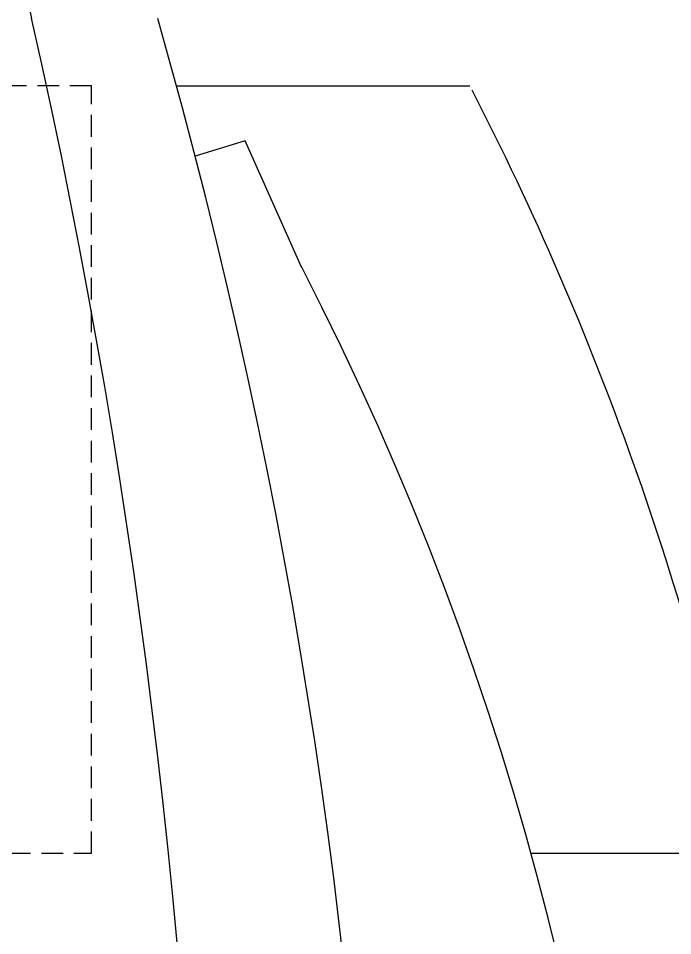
# Model space of a CAD drawing. Extents: x -30 to 1202, y 231 to 898.
# Drawn here: x 422.6 to 430.26, y 415.01 to 425.74 of the extents above; entities that cross this region are included whole.
import ezdxf

# ---------------------------------------------------------------- set-up
doc = ezdxf.new("R2010")
doc.units = 0
doc.header["$LTSCALE"] = 0.04
doc.linetypes.add('DASHED2', pattern=[9.525, 6.35, -3.175])
for name, color, linetype in [('0.2', 2, 'CONTINUOUS'), ('PISO', 1, 'CONTINUOUS'), ('PROYECCIÓN', 2, 'DASHED2')]:
    doc.layers.add(name, color=color, linetype=linetype)

msp = doc.modelspace()

# ---------------------------------------------------------------- linework, layer by layer
at = {"layer": '0.2'}
for p, q in [((425.256, 424.31), (424.672, 424.13)), ((425.921, 422.823), (425.256, 424.31))]:
    msp.add_line(p, q, dxfattribs=at)
for centre, radius, start, end in [((583.582, 461.147), 164.676, 189.61431, 192.41502), ((342.741, 407.616), 82.044, 348.30241, 12.76482), ((359.402, 407.223), 67.424, 346.58789, 15.94289), ((394.443, 406.557), 35.433, 334.9491, 27.3285)]:
    msp.add_arc(centre, radius, start, end, dxfattribs=at)
at = {"layer": 'PISO'}
for p, q in [((424.454, 424.952), (427.886, 424.952)), ((428.6, 415.977), (431.09, 415.977))]:
    msp.add_line(p, q, dxfattribs=at)
msp.add_arc((396.176, 408.572), 35.691, 11.9755, 27.2322, dxfattribs=at)
at = {"layer": 'PROYECCIÓN'}
for p, q in [((423.459, 424.952), (388.88, 424.952)), ((423.459, 415.977), (423.459, 424.952)), ((388.962, 415.977), (423.459, 415.977))]:
    msp.add_line(p, q, dxfattribs=at)

doc.saveas('drawing.dxf')
